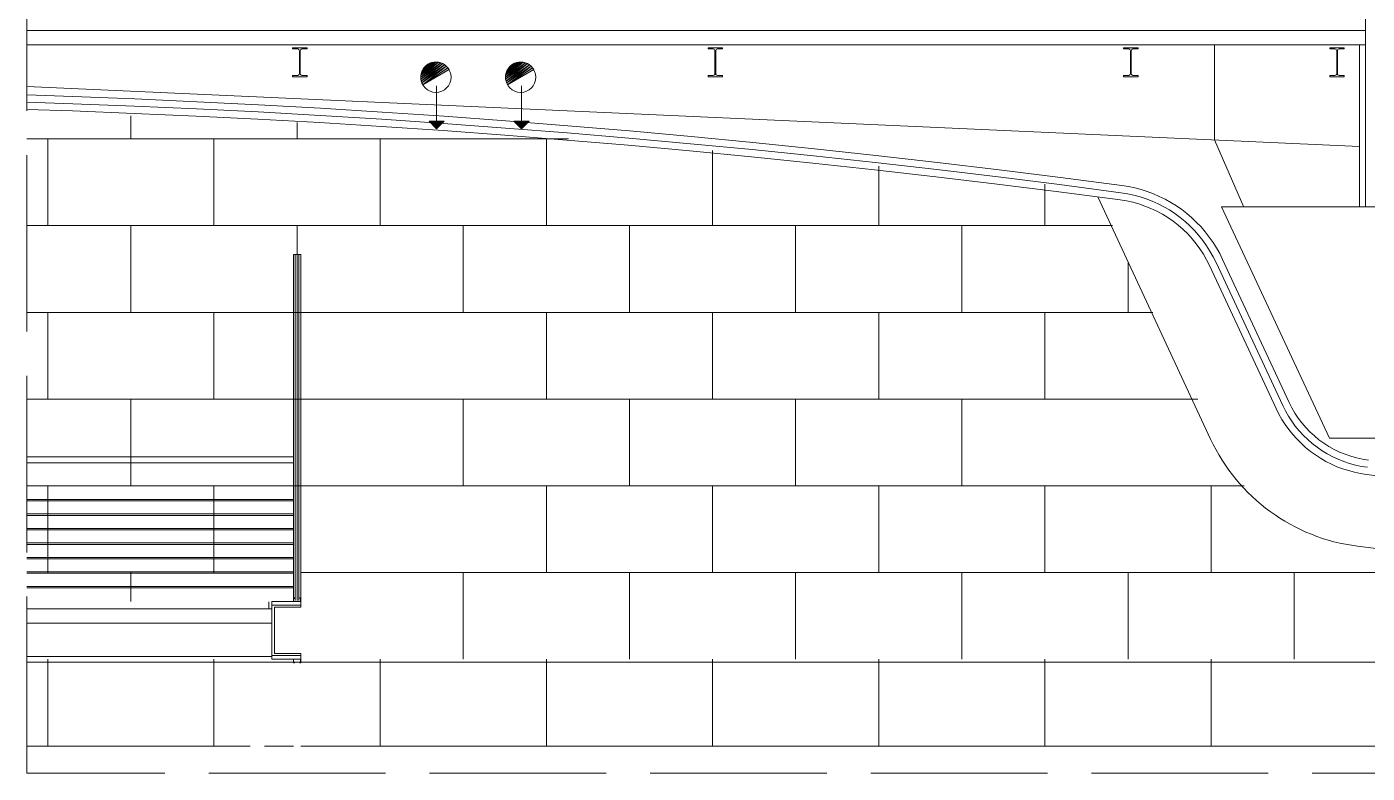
# Model space of a CAD drawing. Header units: millimetres. Extents: x 2546.3 to 2611.3, y 1346 to 1389.8.
# Drawn here: x 2546.4 to 2564.62, y 1347.61 to 1357.75 of the extents above; entities that cross this region are included whole.
import ezdxf

# ---------------------------------------------------------------- set-up
doc = ezdxf.new("R2010")
doc.units = ezdxf.units.MM
doc.linetypes.add('ACAD_ISO02W100', pattern=[15, 12, -3])
for name, color, linetype, lineweight in [('projection', 145, 'Continuous', 5), ('sect3', 251, 'Continuous', 15), ('wall sections', 7, 'Continuous', 5)]:
    doc.layers.add(name, color=color, linetype=linetype, lineweight=lineweight)
doc.layers.add('small section', color=35, linetype='Continuous')
doc.layers.add('stairs', color=185, linetype='Continuous')

msp = doc.modelspace()

# ---------------------------------------------------------------- hatches: boundary and pattern name
at = {"layer": 'sect3', "linetype": 'Continuous', "lineweight": 0}
for points in [[(2551.993, 1357.266), (2552.023, 1357.259), (2551.751, 1357.062)], [(2551.751, 1357.062), (2551.754, 1357.092), (2551.993, 1357.266)], [(2551.753, 1357.036), (2551.751, 1357.062), (2552.023, 1357.259)], [(2552.023, 1357.259), (2552.05, 1357.247), (2551.753, 1357.036)], [(2551.758, 1357.009), (2551.753, 1357.036), (2552.05, 1357.247)], [(2551.963, 1357.269), (2551.993, 1357.266), (2551.754, 1357.092)], [(2551.754, 1357.092), (2551.76, 1357.122), (2551.963, 1357.269)], [(2552.05, 1357.247), (2552.076, 1357.231), (2551.758, 1357.009)], [(2551.767, 1356.984), (2551.758, 1357.009), (2552.076, 1357.231)], [(2551.933, 1357.268), (2551.963, 1357.269), (2551.76, 1357.122)], [(2551.76, 1357.122), (2551.771, 1357.149), (2551.933, 1357.268)], [(2552.076, 1357.231), (2552.099, 1357.213), (2551.767, 1356.984)], [(2551.779, 1356.96), (2551.767, 1356.984), (2552.099, 1357.213)], [(2551.904, 1357.262), (2551.933, 1357.268), (2551.771, 1357.149)], [(2551.771, 1357.149), (2551.785, 1357.176), (2551.904, 1357.262)], [(2552.099, 1357.213), (2552.119, 1357.191), (2551.779, 1356.96)], [(2551.876, 1357.252), (2551.904, 1357.262), (2551.785, 1357.176)], [(2551.785, 1357.176), (2551.803, 1357.2), (2551.876, 1357.252)], [(2551.849, 1357.238), (2551.876, 1357.252), (2551.803, 1357.2)], [(2551.803, 1357.2), (2551.825, 1357.221), (2551.849, 1357.238)], [(2553.146, 1357.266), (2553.175, 1357.259), (2552.904, 1357.062)], [(2552.904, 1357.062), (2552.906, 1357.092), (2553.146, 1357.266)], [(2552.906, 1357.036), (2552.904, 1357.062), (2553.175, 1357.259)], [(2553.116, 1357.269), (2553.146, 1357.266), (2552.906, 1357.092)], [(2552.906, 1357.092), (2552.912, 1357.122), (2553.116, 1357.269)], [(2553.175, 1357.259), (2553.203, 1357.247), (2552.906, 1357.036)], [(2552.911, 1357.009), (2552.906, 1357.036), (2553.203, 1357.247)], [(2553.203, 1357.247), (2553.228, 1357.231), (2552.911, 1357.009)], [(2552.92, 1356.984), (2552.911, 1357.009), (2553.228, 1357.231)], [(2553.086, 1357.268), (2553.116, 1357.269), (2552.912, 1357.122)], [(2552.912, 1357.122), (2552.923, 1357.149), (2553.086, 1357.268)], [(2553.228, 1357.231), (2553.251, 1357.213), (2552.92, 1356.984)], [(2552.932, 1356.96), (2552.92, 1356.984), (2553.251, 1357.213)], [(2553.057, 1357.262), (2553.086, 1357.268), (2552.923, 1357.149)], [(2552.923, 1357.149), (2552.938, 1357.176), (2553.057, 1357.262)], [(2553.251, 1357.213), (2553.272, 1357.191), (2552.932, 1356.96)], [(2553.028, 1357.252), (2553.057, 1357.262), (2552.938, 1357.176)], [(2552.938, 1357.176), (2552.956, 1357.2), (2553.028, 1357.252)], [(2553.002, 1357.238), (2553.028, 1357.252), (2552.956, 1357.2)], [(2552.956, 1357.2), (2552.977, 1357.221), (2553.002, 1357.238)], [(2552.136, 1357.166), (2551.779, 1356.96), (2552.119, 1357.191)], [(2553.289, 1357.166), (2552.932, 1356.96), (2553.272, 1357.191)], [(2551.864, 1356.464), (2552.072, 1356.464), (2551.968, 1356.36)], [(2553.017, 1356.464), (2553.225, 1356.464), (2553.121, 1356.36)]]:
    msp.add_hatch(color=256, dxfattribs=at).paths.add_polyline_path(points)

# ---------------------------------------------------------------- linework, layer by layer
at = {"color": 27, "linetype": 'Continuous', "lineweight": 0}
for points in [[(2550.047, 1349.952), (2550.047, 1354.653)], [(2550.071, 1349.952), (2550.071, 1354.653)], [(2550.095, 1349.952), (2550.095, 1354.653)]]:
    msp.add_lwpolyline(points, dxfattribs=at)
at = {"layer": 'projection', "color": 7, "linetype": 'ACAD_ISO02W100', "ltscale": 0.2}
msp.add_lwpolyline([(2546.397, 1389.787), (2611.271, 1389.787), (2611.271, 1347.605), (2546.397, 1347.605)], close=True, dxfattribs=at)
at = {"layer": 'sect3', "linetype": 'Continuous', "lineweight": 0}
for points in [[(2546.397, 1357.698), (2564.594, 1357.698)], [(2564.594, 1357.05), (2564.594, 1357.698)], [(2562.541, 1356.21), (2562.541, 1357.502)], [(2564.512, 1355.297), (2564.512, 1357.502)], [(2551.993, 1357.266), (2551.751, 1357.062), (2552.023, 1357.259), (2551.993, 1357.266)], [(2551.751, 1357.062), (2551.993, 1357.266), (2551.754, 1357.092), (2551.751, 1357.062)], [(2551.753, 1357.036), (2552.023, 1357.259), (2551.751, 1357.062), (2551.753, 1357.036)], [(2552.023, 1357.259), (2551.753, 1357.036), (2552.05, 1357.247), (2552.023, 1357.259)], [(2551.758, 1357.009), (2552.05, 1357.247), (2551.753, 1357.036), (2551.758, 1357.009)], [(2551.963, 1357.269), (2551.754, 1357.092), (2551.993, 1357.266), (2551.963, 1357.269)], [(2551.754, 1357.092), (2551.963, 1357.269), (2551.76, 1357.122), (2551.754, 1357.092)], [(2552.05, 1357.247), (2551.758, 1357.009), (2552.076, 1357.231), (2552.05, 1357.247)], [(2551.767, 1356.984), (2552.076, 1357.231), (2551.758, 1357.009), (2551.767, 1356.984)], [(2551.933, 1357.268), (2551.76, 1357.122), (2551.963, 1357.269), (2551.933, 1357.268)], [(2551.76, 1357.122), (2551.933, 1357.268), (2551.771, 1357.149), (2551.76, 1357.122)], [(2552.076, 1357.231), (2551.767, 1356.984), (2552.099, 1357.213), (2552.076, 1357.231)], [(2551.779, 1356.96), (2552.099, 1357.213), (2551.767, 1356.984), (2551.779, 1356.96)], [(2551.904, 1357.262), (2551.771, 1357.149), (2551.933, 1357.268), (2551.904, 1357.262)], [(2551.771, 1357.149), (2551.904, 1357.262), (2551.785, 1357.176), (2551.771, 1357.149)], [(2552.099, 1357.213), (2551.779, 1356.96), (2552.119, 1357.191), (2552.099, 1357.213)], [(2551.876, 1357.252), (2551.785, 1357.176), (2551.904, 1357.262), (2551.876, 1357.252)], [(2551.785, 1357.176), (2551.876, 1357.252), (2551.803, 1357.2), (2551.785, 1357.176)], [(2551.849, 1357.238), (2551.803, 1357.2), (2551.876, 1357.252), (2551.849, 1357.238)], [(2551.803, 1357.2), (2551.849, 1357.238), (2551.825, 1357.221), (2551.803, 1357.2)], [(2553.146, 1357.266), (2552.904, 1357.062), (2553.175, 1357.259), (2553.146, 1357.266)], [(2552.904, 1357.062), (2553.146, 1357.266), (2552.906, 1357.092), (2552.904, 1357.062)], [(2552.906, 1357.036), (2553.175, 1357.259), (2552.904, 1357.062), (2552.906, 1357.036)], [(2553.116, 1357.269), (2552.906, 1357.092), (2553.146, 1357.266), (2553.116, 1357.269)], [(2552.906, 1357.092), (2553.116, 1357.269), (2552.912, 1357.122), (2552.906, 1357.092)], [(2553.175, 1357.259), (2552.906, 1357.036), (2553.203, 1357.247), (2553.175, 1357.259)], [(2552.911, 1357.009), (2553.203, 1357.247), (2552.906, 1357.036), (2552.911, 1357.009)], [(2553.203, 1357.247), (2552.911, 1357.009), (2553.228, 1357.231), (2553.203, 1357.247)], [(2552.92, 1356.984), (2553.228, 1357.231), (2552.911, 1357.009), (2552.92, 1356.984)], [(2553.086, 1357.268), (2552.912, 1357.122), (2553.116, 1357.269), (2553.086, 1357.268)], [(2552.912, 1357.122), (2553.086, 1357.268), (2552.923, 1357.149), (2552.912, 1357.122)], [(2553.228, 1357.231), (2552.92, 1356.984), (2553.251, 1357.213), (2553.228, 1357.231)], [(2552.932, 1356.96), (2553.251, 1357.213), (2552.92, 1356.984), (2552.932, 1356.96)], [(2553.057, 1357.262), (2552.923, 1357.149), (2553.086, 1357.268), (2553.057, 1357.262)], [(2552.923, 1357.149), (2553.057, 1357.262), (2552.938, 1357.176), (2552.923, 1357.149)], [(2553.251, 1357.213), (2552.932, 1356.96), (2553.272, 1357.191), (2553.251, 1357.213)], [(2553.028, 1357.252), (2552.938, 1357.176), (2553.057, 1357.262), (2553.028, 1357.252)], [(2552.938, 1357.176), (2553.028, 1357.252), (2552.956, 1357.2), (2552.938, 1357.176)], [(2553.002, 1357.238), (2552.956, 1357.2), (2553.028, 1357.252), (2553.002, 1357.238)], [(2552.956, 1357.2), (2553.002, 1357.238), (2552.977, 1357.221), (2552.956, 1357.2)], [(2552.136, 1357.166), (2552.119, 1357.191), (2551.779, 1356.96), (2552.136, 1357.166)], [(2553.289, 1357.166), (2553.272, 1357.191), (2552.932, 1356.96), (2553.289, 1357.166)], [(2553.289, 1357.166), (2552.932, 1356.96)], [(2564.512, 1356.121), (2546.397, 1356.935)], [(2551.968, 1356.464), (2551.968, 1356.947)], [(2553.121, 1356.464), (2553.121, 1356.947)], [(2563.557, 1352.643), (2562.651, 1354.586), (2562.612, 1354.665), (2562.569, 1354.742), (2562.521, 1354.817), (2562.471, 1354.889), (2562.416, 1354.959), (2562.358, 1355.027), (2562.297, 1355.09), (2562.233, 1355.151), (2562.166, 1355.209), (2562.096, 1355.263), (2562.023, 1355.314), (2561.948, 1355.361), (2561.871, 1355.404), (2561.791, 1355.443), (2561.711, 1355.478), (2561.628, 1355.509), (2561.543, 1355.536), (2561.457, 1355.558), (2561.371, 1355.577), (2561.283, 1355.591), (2560.449, 1355.7), (2559.613, 1355.805), (2558.777, 1355.905), (2557.94, 1356), (2557.103, 1356.09), (2556.265, 1356.176), (2555.427, 1356.256), (2554.588, 1356.332), (2553.749, 1356.403), (2552.909, 1356.47), (2552.07, 1356.532), (2551.229, 1356.588), (2550.389, 1356.641), (2549.548, 1356.688), (2548.707, 1356.73), (2547.866, 1356.768), (2547.024, 1356.801), (2546.397, 1356.821)], [(2563.468, 1352.601), (2562.562, 1354.544), (2562.523, 1354.623), (2562.479, 1354.699), (2562.432, 1354.773), (2562.381, 1354.845), (2562.326, 1354.914), (2562.268, 1354.98), (2562.206, 1355.042), (2562.141, 1355.102), (2562.073, 1355.157), (2562.002, 1355.21), (2561.928, 1355.258), (2561.853, 1355.302), (2561.774, 1355.343), (2561.694, 1355.379), (2561.612, 1355.41), (2561.529, 1355.438), (2561.443, 1355.461), (2561.357, 1355.479), (2561.27, 1355.493), (2560.436, 1355.603), (2559.601, 1355.707), (2558.765, 1355.807), (2557.93, 1355.902), (2557.092, 1355.992), (2556.255, 1356.078), (2555.418, 1356.159), (2554.58, 1356.234), (2553.741, 1356.306), (2552.902, 1356.372), (2552.063, 1356.434), (2551.223, 1356.49), (2550.383, 1356.542), (2549.543, 1356.59), (2548.702, 1356.632), (2547.862, 1356.67), (2547.021, 1356.702), (2546.397, 1356.723)], [(2547.812, 1356.539), (2547.812, 1356.225)], [(2550.071, 1356.448), (2550.071, 1356.225)], [(2551.864, 1356.464), (2551.968, 1356.36), (2552.072, 1356.464), (2551.864, 1356.464)], [(2553.017, 1356.464), (2553.121, 1356.36), (2553.225, 1356.464), (2553.017, 1356.464)], [(2546.397, 1356.225), (2553.761, 1356.225)], [(2546.682, 1356.225), (2546.682, 1355.046)], [(2548.941, 1356.225), (2548.941, 1355.046)], [(2551.2, 1356.225), (2551.2, 1355.046)], [(2553.46, 1356.225), (2553.46, 1355.046)], [(2562.541, 1356.21), (2562.941, 1355.297)], [(2555.719, 1356.068), (2555.719, 1355.046)], [(2557.978, 1355.855), (2557.978, 1355.046)], [(2560.237, 1355.607), (2560.237, 1355.046)], [(2562.489, 1352.145), (2560.954, 1355.436)], [(2546.397, 1355.046), (2561.153, 1355.046)], [(2547.812, 1355.046), (2547.812, 1353.867)], [(2550.071, 1355.046), (2550.071, 1353.867)], [(2552.33, 1355.046), (2552.33, 1353.867)], [(2554.589, 1355.046), (2554.589, 1353.867)], [(2556.848, 1355.046), (2556.848, 1353.867)], [(2559.107, 1355.046), (2559.107, 1353.867)], [(2550.022, 1354.653), (2550.12, 1354.653)], [(2550.022, 1349.987), (2550.022, 1354.653)], [(2550.12, 1349.987), (2550.12, 1354.653)], [(2561.367, 1354.549), (2561.367, 1353.867)], [(2546.397, 1353.867), (2561.703, 1353.867)], [(2546.682, 1353.867), (2546.682, 1352.688)], [(2548.941, 1353.867), (2548.941, 1352.688)], [(2553.46, 1353.867), (2553.46, 1352.688)], [(2555.719, 1353.867), (2555.719, 1352.688)], [(2557.978, 1353.867), (2557.978, 1352.688)], [(2560.237, 1353.867), (2560.237, 1352.688)], [(2550.022, 1353.081), (2550.022, 1349.938)], [(2550.12, 1353.081), (2550.12, 1349.938)], [(2546.397, 1352.688), (2562.314, 1352.688)], [(2547.812, 1352.688), (2547.812, 1351.51)], [(2550.071, 1352.688), (2550.071, 1351.51)], [(2552.33, 1352.688), (2552.33, 1351.51)], [(2554.589, 1352.688), (2554.589, 1351.51)], [(2556.848, 1352.688), (2556.848, 1351.51)], [(2559.107, 1352.688), (2559.107, 1351.51)], [(2563.468, 1352.601), (2563.505, 1352.527), (2563.546, 1352.456), (2563.592, 1352.387), (2563.64, 1352.32), (2563.693, 1352.256), (2563.749, 1352.195), (2563.808, 1352.138), (2563.871, 1352.084), (2563.936, 1352.033), (2564.004, 1351.986), (2564.075, 1351.943), (2564.148, 1351.904), (2564.223, 1351.87), (2564.3, 1351.839), (2564.378, 1351.813), (2564.458, 1351.792), (2564.539, 1351.774), (2564.621, 1351.762)], [(2563.557, 1352.643), (2563.594, 1352.57), (2563.635, 1352.499), (2563.68, 1352.431), (2563.729, 1352.366), (2563.782, 1352.303), (2563.839, 1352.245), (2563.899, 1352.189), (2563.961, 1352.137), (2564.027, 1352.089), (2564.096, 1352.045), (2564.168, 1352.005), (2564.241, 1351.969), (2564.317, 1351.938), (2564.394, 1351.911), (2564.472, 1351.889), (2564.552, 1351.872), (2564.633, 1351.86)], [(2546.397, 1351.51), (2562.945, 1351.51)], [(2546.682, 1351.51), (2546.682, 1350.331)], [(2548.941, 1351.51), (2548.941, 1350.331)], [(2553.46, 1351.51), (2553.46, 1350.331)], [(2555.719, 1351.51), (2555.719, 1350.331)], [(2557.978, 1351.51), (2557.978, 1350.331)], [(2560.237, 1351.51), (2560.237, 1350.331)], [(2562.496, 1351.51), (2562.496, 1350.331)], [(2573.836, 1349.521), (2564.487, 1350.69)], [(2547.812, 1350.331), (2547.812, 1349.938)], [(2550.12, 1350.331), (2567.662, 1350.331)], [(2552.33, 1350.331), (2552.33, 1349.153)], [(2554.589, 1350.331), (2554.589, 1349.153)], [(2556.848, 1350.331), (2556.848, 1349.153)], [(2559.107, 1350.331), (2559.107, 1349.153)], [(2561.367, 1350.331), (2561.367, 1349.153)], [(2563.626, 1350.331), (2563.626, 1349.153)], [(2549.686, 1349.933), (2549.686, 1349.835)], [(2550.022, 1349.987), (2550.034, 1349.987)], [(2550.022, 1349.938), (2550.022, 1349.987)], [(2550.12, 1349.938), (2550.022, 1349.938)], [(2550.024, 1349.986), (2550.032, 1349.986)], [(2550.024, 1349.94), (2550.024, 1349.986)], [(2550.032, 1349.986), (2550.032, 1349.978)], [(2550.032, 1349.978), (2550.034, 1349.978)], [(2550.034, 1349.987), (2550.034, 1349.978)], [(2550.108, 1349.987), (2550.108, 1349.978)], [(2550.12, 1349.987), (2550.108, 1349.987)], [(2550.11, 1349.978), (2550.108, 1349.978)], [(2550.118, 1349.986), (2550.11, 1349.986)], [(2550.11, 1349.986), (2550.11, 1349.978)], [(2550.118, 1349.94), (2550.118, 1349.986)], [(2550.12, 1349.938), (2550.12, 1349.987)], [(2546.397, 1349.84), (2549.727, 1349.84)], [(2546.397, 1349.644), (2549.727, 1349.644)], [(2546.397, 1349.192), (2549.727, 1349.192)], [(2546.397, 1349.114), (2575.002, 1349.114)], [(2546.682, 1349.153), (2546.682, 1347.974)], [(2548.941, 1349.153), (2548.941, 1347.974)], [(2550.022, 1349.153), (2550.022, 1349.103)], [(2550.12, 1349.153), (2550.022, 1349.153)], [(2550.022, 1349.103), (2550.034, 1349.103)], [(2550.024, 1349.151), (2550.024, 1349.106)], [(2550.024, 1349.106), (2550.032, 1349.106)], [(2550.032, 1349.106), (2550.032, 1349.113)], [(2550.032, 1349.113), (2550.034, 1349.113)], [(2550.034, 1349.103), (2550.034, 1349.113)], [(2550.108, 1349.103), (2550.108, 1349.113)], [(2550.11, 1349.113), (2550.108, 1349.113)], [(2550.12, 1349.103), (2550.108, 1349.103)], [(2550.11, 1349.106), (2550.11, 1349.113)], [(2550.118, 1349.106), (2550.11, 1349.106)], [(2550.118, 1349.151), (2550.118, 1349.106)], [(2550.12, 1349.153), (2550.12, 1349.103)], [(2551.2, 1349.153), (2551.2, 1347.974)], [(2553.46, 1349.153), (2553.46, 1347.974)], [(2555.719, 1349.153), (2555.719, 1347.974)], [(2557.978, 1349.153), (2557.978, 1347.974)], [(2560.237, 1349.153), (2560.237, 1347.974)], [(2562.496, 1349.153), (2562.496, 1347.974)], [(2546.397, 1347.974), (2549.432, 1347.974)], [(2549.629, 1347.974), (2550.022, 1347.974)], [(2550.12, 1347.974), (2576.211, 1347.974)]]:
    msp.add_lwpolyline(points, dxfattribs=at)
for centre in [(2551.958, 1357.062), (2553.11, 1357.062)]:
    msp.add_circle(centre, 0.206, dxfattribs=at)
msp.add_arc((2564.803, 1353.224), 2.554, 204.9994, 262.8699, dxfattribs=at)
at = {"layer": 'small section', "linetype": 'Continuous', "lineweight": 0}
for points in [[(2564.594, 1355.302), (2564.594, 1361.791)], [(2550.01, 1357.446), (2550.01, 1357.462)], [(2550.01, 1357.462), (2550.108, 1357.462)], [(2550.079, 1357.446), (2550.01, 1357.446)], [(2550.103, 1357.422), (2550.101, 1357.431), (2550.096, 1357.439), (2550.088, 1357.444), (2550.079, 1357.446)], [(2550.103, 1357.266), (2550.103, 1357.422)], [(2550.108, 1357.462), (2550.206, 1357.462)], [(2550.137, 1357.446), (2550.128, 1357.444), (2550.12, 1357.439), (2550.115, 1357.431), (2550.113, 1357.422)], [(2550.113, 1357.422), (2550.113, 1357.266)], [(2550.206, 1357.446), (2550.137, 1357.446)], [(2550.206, 1357.462), (2550.206, 1357.446)], [(2555.658, 1357.446), (2555.658, 1357.462)], [(2555.658, 1357.462), (2555.756, 1357.462)], [(2555.727, 1357.446), (2555.658, 1357.446)], [(2555.751, 1357.422), (2555.748, 1357.431), (2555.743, 1357.439), (2555.736, 1357.444), (2555.727, 1357.446)], [(2555.751, 1357.266), (2555.751, 1357.422)], [(2555.756, 1357.462), (2555.854, 1357.462)], [(2555.785, 1357.446), (2555.776, 1357.444), (2555.768, 1357.439), (2555.763, 1357.431), (2555.761, 1357.422)], [(2555.761, 1357.422), (2555.761, 1357.266)], [(2555.854, 1357.446), (2555.785, 1357.446)], [(2555.854, 1357.462), (2555.854, 1357.446)], [(2561.305, 1357.446), (2561.305, 1357.462)], [(2561.305, 1357.462), (2561.404, 1357.462)], [(2561.375, 1357.446), (2561.305, 1357.446)], [(2561.398, 1357.422), (2561.396, 1357.431), (2561.391, 1357.439), (2561.384, 1357.444), (2561.375, 1357.446)], [(2561.398, 1357.266), (2561.398, 1357.422)], [(2561.404, 1357.462), (2561.502, 1357.462)], [(2561.433, 1357.446), (2561.424, 1357.444), (2561.416, 1357.439), (2561.411, 1357.431), (2561.409, 1357.422)], [(2561.409, 1357.422), (2561.409, 1357.266)], [(2561.502, 1357.446), (2561.433, 1357.446)], [(2561.502, 1357.462), (2561.502, 1357.446)], [(2564.109, 1357.446), (2564.109, 1357.462)], [(2564.109, 1357.462), (2564.208, 1357.462)], [(2564.178, 1357.446), (2564.109, 1357.446)], [(2564.202, 1357.422), (2564.2, 1357.431), (2564.195, 1357.439), (2564.187, 1357.444), (2564.178, 1357.446)], [(2564.202, 1357.266), (2564.202, 1357.422)], [(2564.208, 1357.462), (2564.306, 1357.462)], [(2564.237, 1357.446), (2564.227, 1357.444), (2564.22, 1357.439), (2564.215, 1357.431), (2564.213, 1357.422)], [(2564.213, 1357.422), (2564.213, 1357.266)], [(2564.306, 1357.446), (2564.237, 1357.446)], [(2564.306, 1357.462), (2564.306, 1357.446)], [(2550.103, 1357.11), (2550.103, 1357.266)], [(2550.113, 1357.266), (2550.113, 1357.11)], [(2555.751, 1357.11), (2555.751, 1357.266)], [(2555.761, 1357.266), (2555.761, 1357.11)], [(2561.398, 1357.11), (2561.398, 1357.266)], [(2561.409, 1357.266), (2561.409, 1357.11)], [(2564.202, 1357.11), (2564.202, 1357.266)], [(2564.213, 1357.266), (2564.213, 1357.11)], [(2550.01, 1357.069), (2550.01, 1357.086)], [(2550.01, 1357.086), (2550.079, 1357.086)], [(2550.108, 1357.069), (2550.01, 1357.069)], [(2550.079, 1357.086), (2550.088, 1357.088), (2550.096, 1357.093), (2550.101, 1357.101), (2550.103, 1357.11)], [(2550.206, 1357.069), (2550.108, 1357.069)], [(2550.113, 1357.11), (2550.115, 1357.101), (2550.12, 1357.093), (2550.128, 1357.088), (2550.137, 1357.086)], [(2550.137, 1357.086), (2550.206, 1357.086)], [(2550.206, 1357.086), (2550.206, 1357.069)], [(2555.658, 1357.069), (2555.658, 1357.086)], [(2555.658, 1357.086), (2555.727, 1357.086)], [(2555.756, 1357.069), (2555.658, 1357.069)], [(2555.727, 1357.086), (2555.736, 1357.088), (2555.743, 1357.093), (2555.748, 1357.101), (2555.751, 1357.11)], [(2555.854, 1357.069), (2555.756, 1357.069)], [(2555.761, 1357.11), (2555.763, 1357.101), (2555.768, 1357.093), (2555.776, 1357.088), (2555.785, 1357.086)], [(2555.785, 1357.086), (2555.854, 1357.086)], [(2555.854, 1357.086), (2555.854, 1357.069)], [(2561.305, 1357.069), (2561.305, 1357.086)], [(2561.305, 1357.086), (2561.375, 1357.086)], [(2561.404, 1357.069), (2561.305, 1357.069)], [(2561.375, 1357.086), (2561.384, 1357.088), (2561.391, 1357.093), (2561.396, 1357.101), (2561.398, 1357.11)], [(2561.502, 1357.069), (2561.404, 1357.069)], [(2561.409, 1357.11), (2561.411, 1357.101), (2561.416, 1357.093), (2561.424, 1357.088), (2561.433, 1357.086)], [(2561.433, 1357.086), (2561.502, 1357.086)], [(2561.502, 1357.086), (2561.502, 1357.069)], [(2564.109, 1357.069), (2564.109, 1357.086)], [(2564.109, 1357.086), (2564.178, 1357.086)], [(2564.208, 1357.069), (2564.109, 1357.069)], [(2564.178, 1357.086), (2564.187, 1357.088), (2564.195, 1357.093), (2564.2, 1357.101), (2564.202, 1357.11)], [(2564.306, 1357.069), (2564.208, 1357.069)], [(2564.213, 1357.11), (2564.215, 1357.101), (2564.22, 1357.093), (2564.227, 1357.088), (2564.237, 1357.086)], [(2564.237, 1357.086), (2564.306, 1357.086)], [(2564.306, 1357.086), (2564.306, 1357.069)], [(2550.11, 1349.938), (2549.727, 1349.938)], [(2549.727, 1349.889), (2549.727, 1349.938)], [(2549.727, 1349.889), (2549.727, 1349.938)], [(2550.12, 1349.86), (2550.12, 1349.938)], [(2550.12, 1349.889), (2549.727, 1349.889)], [(2549.727, 1349.889), (2549.727, 1349.202)], [(2550.12, 1349.86), (2549.766, 1349.86)], [(2549.766, 1349.86), (2549.766, 1349.231)], [(2549.727, 1349.202), (2550.12, 1349.202)], [(2549.727, 1349.202), (2549.727, 1349.153)], [(2549.766, 1349.231), (2550.12, 1349.231)], [(2550.12, 1349.231), (2550.12, 1349.202)], [(2550.12, 1349.231), (2550.12, 1349.202)], [(2550.12, 1349.202), (2550.12, 1349.153)], [(2549.727, 1349.153), (2550.12, 1349.153)]]:
    msp.add_lwpolyline(points, dxfattribs=at)
at = {"layer": 'stairs', "linetype": 'Continuous', "lineweight": 0}
for points in [[(2546.397, 1351.903), (2550.022, 1351.903)], [(2546.397, 1351.824), (2550.022, 1351.824)], [(2550.022, 1351.323), (2546.397, 1351.323)], [(2550.022, 1351.304), (2546.397, 1351.304)], [(2550.022, 1351.127), (2546.397, 1351.127)], [(2550.022, 1351.107), (2546.397, 1351.107)], [(2550.022, 1350.931), (2546.397, 1350.931)], [(2550.022, 1350.911), (2546.397, 1350.911)], [(2550.022, 1350.734), (2546.397, 1350.734)], [(2550.022, 1350.714), (2546.397, 1350.714)], [(2550.022, 1350.537), (2546.397, 1350.537)], [(2550.022, 1350.518), (2546.397, 1350.518)], [(2550.022, 1350.341), (2546.397, 1350.341)], [(2550.022, 1350.321), (2546.397, 1350.321)], [(2550.022, 1350.144), (2546.397, 1350.144)], [(2550.022, 1350.125), (2546.397, 1350.125)]]:
    msp.add_lwpolyline(points, dxfattribs=at)
at = {"layer": 'wall sections', "linetype": 'Continuous', "lineweight": 0}
for points in [[(2546.397, 1357.698), (2564.594, 1357.698)], [(2546.397, 1357.698), (2564.594, 1357.698)], [(2546.397, 1357.502), (2564.594, 1357.502)], [(2563.379, 1352.56), (2562.473, 1354.503), (2562.434, 1354.581), (2562.391, 1354.657), (2562.343, 1354.73), (2562.292, 1354.8), (2562.236, 1354.868), (2562.177, 1354.933), (2562.114, 1354.994), (2562.049, 1355.051), (2561.98, 1355.105), (2561.908, 1355.154), (2561.833, 1355.2), (2561.756, 1355.242), (2561.677, 1355.279), (2561.596, 1355.311), (2561.513, 1355.34), (2561.429, 1355.363), (2561.344, 1355.382), (2561.257, 1355.396), (2560.424, 1355.505), (2559.589, 1355.61), (2558.754, 1355.709), (2557.918, 1355.805), (2557.082, 1355.895), (2556.246, 1355.98), (2555.409, 1356.061), (2554.571, 1356.137), (2553.733, 1356.208), (2552.895, 1356.274), (2552.056, 1356.336), (2551.217, 1356.393), (2550.377, 1356.445), (2549.538, 1356.492), (2548.698, 1356.534), (2547.857, 1356.571), (2547.017, 1356.604), (2546.397, 1356.625)], [(2562.638, 1355.302), (2564.889, 1355.302)], [(2564.104, 1352.158), (2562.638, 1355.302)], [(2563.379, 1352.56), (2563.416, 1352.485), (2563.458, 1352.413), (2563.503, 1352.342), (2563.551, 1352.274), (2563.604, 1352.209), (2563.659, 1352.147), (2563.718, 1352.088), (2563.78, 1352.032), (2563.845, 1351.978), (2563.913, 1351.929), (2563.983, 1351.884), (2564.055, 1351.842), (2564.13, 1351.804), (2564.206, 1351.77), (2564.284, 1351.741), (2564.364, 1351.716), (2564.444, 1351.694), (2564.526, 1351.677), (2564.608, 1351.665)], [(2577.251, 1352.158), (2564.104, 1352.158)], [(2589.017, 1348.612), (2564.608, 1351.665)]]:
    msp.add_lwpolyline(points, dxfattribs=at)

doc.saveas('drawing.dxf')
